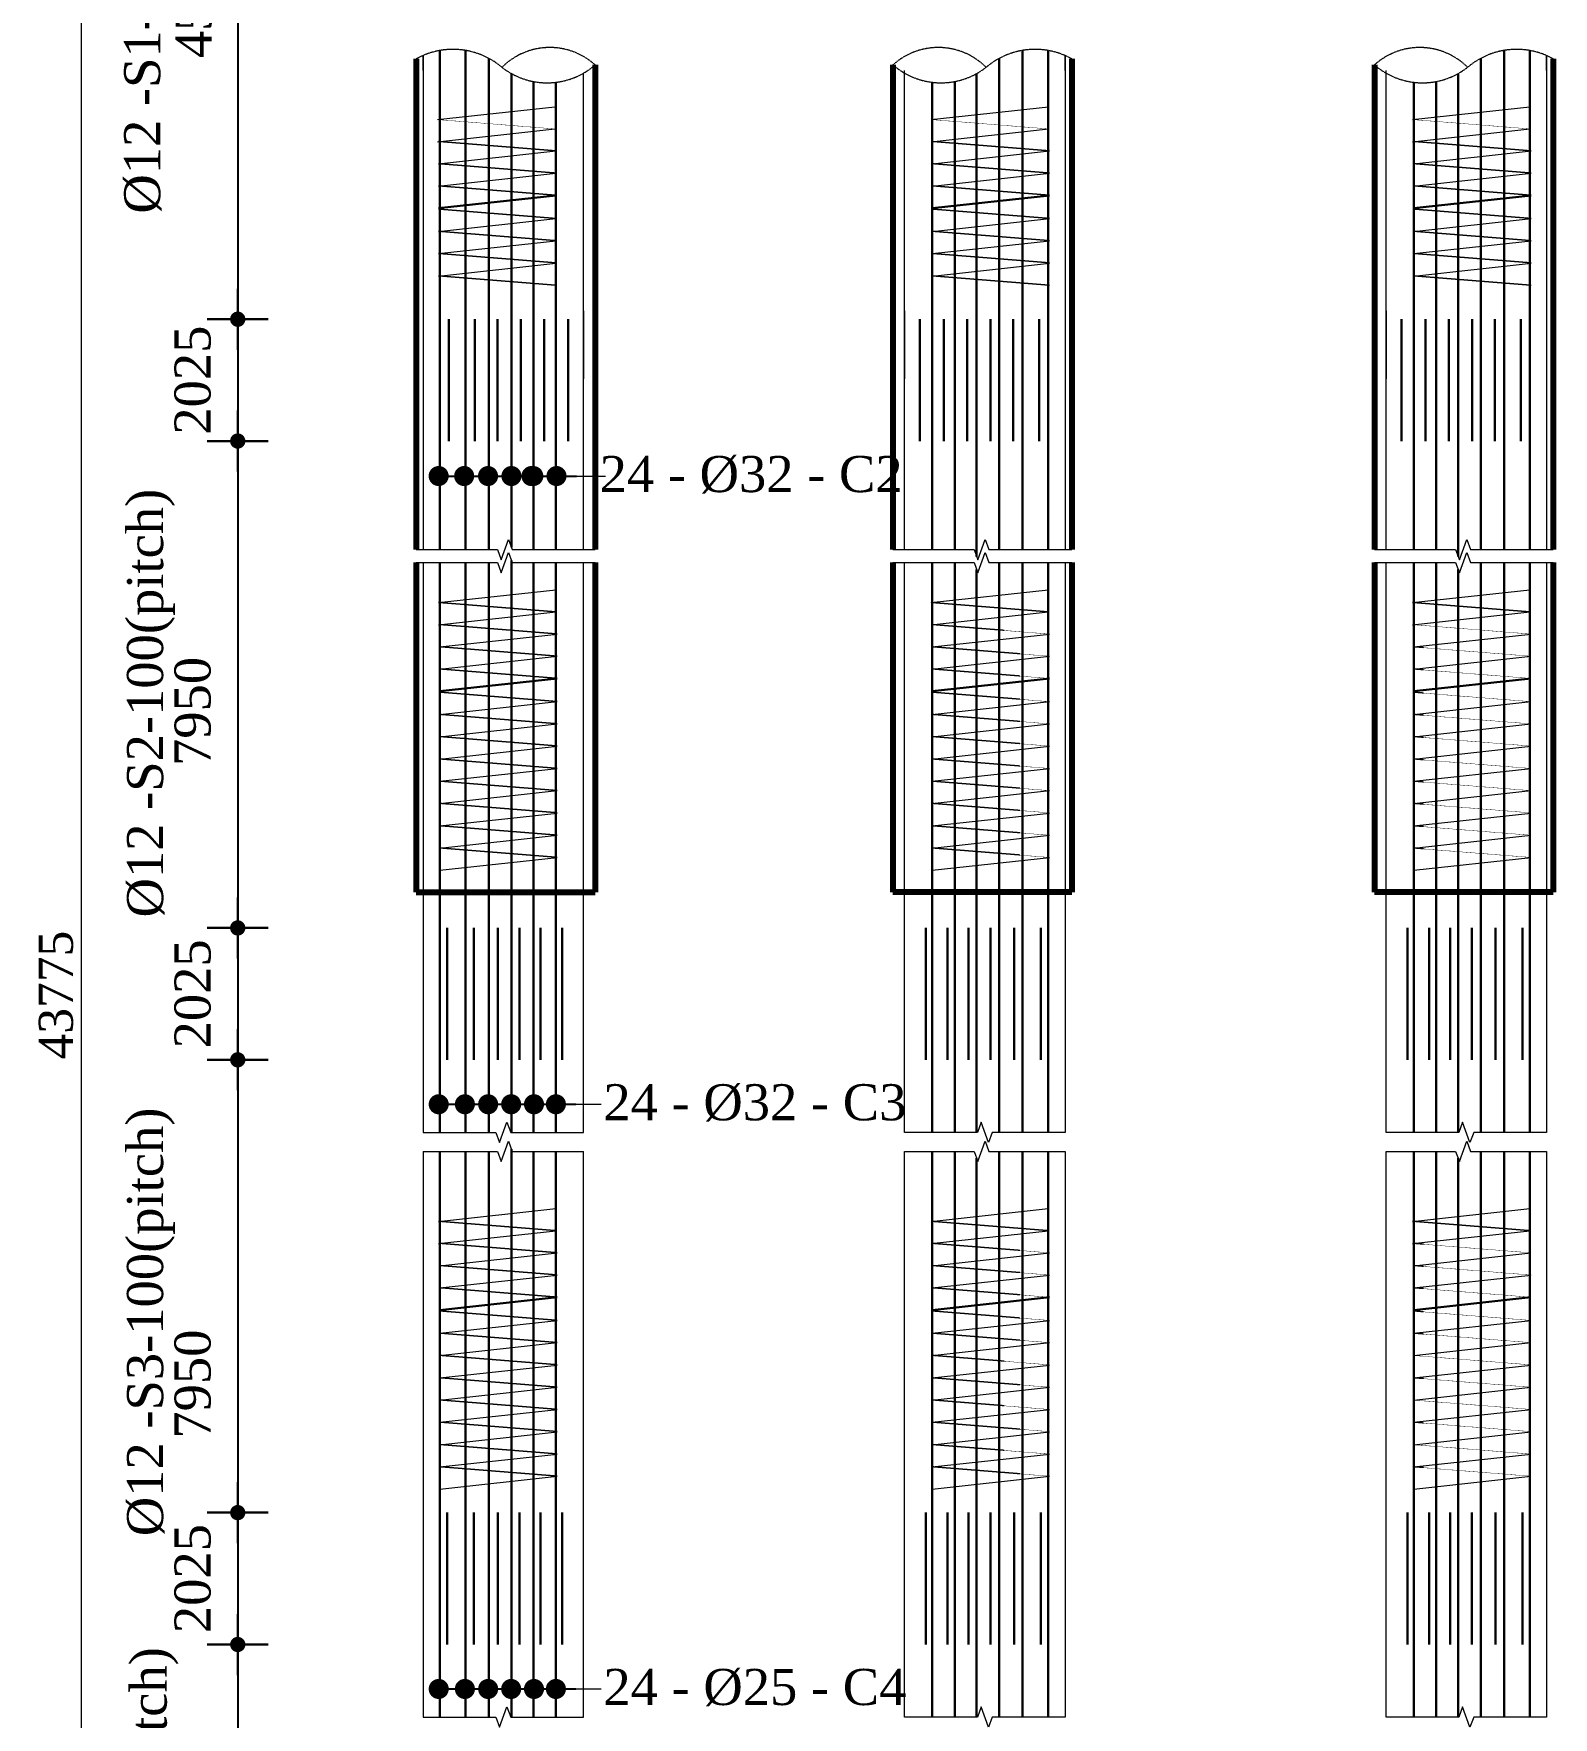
# Model space of a CAD drawing. Header units: millimetres. Extents: x -571543 to 35267, y -84886 to 197746.
# Drawn here: x -565744 to -558169, y 69741 to 78134 of the extents above; entities that cross this region are included whole.
import ezdxf

# ---------------------------------------------------------------- set-up
doc = ezdxf.new("R2010")
doc.units = ezdxf.units.MM
doc.header["$PDMODE"] = 2
doc.linetypes.add('DASHED', pattern=[0.75, 0.5, -0.25])
doc.linetypes.add('DASHEDX2', pattern=[38.1, 25.4, -12.7])
doc.layers.get('Defpoints').update_dxf_attribs({"lineweight": 13})
for name, color, linetype, lineweight in [('Binder', 136, 'Continuous', 15), ('dim', 96, 'Continuous', 25), ('Dimision', 96, 'Continuous', 18), ('hatch', 65, 'Continuous', 15), ('Hatching', 65, 'Continuous', 20), ('Pile', 11, 'Continuous', 15), ('Reinf.', 12, 'Continuous', 30), ('Text', 7, 'Continuous', 15)]:
    doc.layers.add(name, color=color, linetype=linetype, lineweight=lineweight)
doc.styles.get("Standard").update_dxf_attribs({"font": 'times.ttf'})
doc.dimstyles.new('ISO-25', dxfattribs={"dimtxt": 175, "dimasz": 100, "dimexe": 65, "dimexo": 115.625, "dimgap": 40, "dimtad": 1, "dimtoh": 1, "dimdec": 0, "dimtxsty": 'Standard', "dimblk": 'DOT', "dimcen": 300, "dimclrd": 256, "dimclre": 256, "dimclrt": 256, "dimadec": 0, "dimazin": 0, "dimtfac": 1, "dimtdec": 0, "dimtix": 1, "dimtmove": 0, "dimatfit": 3, "dimldrblk": 'DOT', "dimfxl": 75, "dimlwd": -1, "dimarcsym": 0})
doc.dimstyles.new('ISO-70', dxfattribs={"dimscale": 0, "dimtxt": 70, "dimasz": 0.75, "dimexe": 35, "dimexo": 35, "dimgap": 20, "dimtad": 1, "dimdec": 0, "dimlfac": -1, "dimzin": 1, "dimdsep": 46, "dimtxsty": 'Standard', "dimblk": 'DIM', "dimcen": 60, "dimclrd": 256, "dimclre": 256, "dimclrt": 256, "dimadec": 0, "dimazin": 0, "dimtfac": 1, "dimtdec": 0, "dimtix": 1, "dimtofl": 0, "dimtmove": 0, "dimatfit": 3, "dimldrblk": 'DOT', "dimfxl": 35, "dimfxlon": 1, "dimtolj": 1, "dimlwd": -1, "dimarcsym": 0})

# ---------------------------------------------------------------- blocks, each defined once
blk = doc.blocks.new('DIM')
at = {"layer": 'dim'}
for p, q in [((0, -101.4), (0, 101.4)), ((-101.4, 0), (101.4, 0))]:
    blk.add_line(p, q, dxfattribs=at)
at = {"layer": 'dim', "const_width": 25.4}
blk.add_lwpolyline([(-12.7, 0, 1), (12.7, 0, 1)], format="xyb", close=True, dxfattribs=at)
blk = doc.blocks.new('*D243')
at = {"layer": 'Defpoints', "color": 0, "ltscale": 30, "transparency": 16777216}
for p in [(-564574.7, 79901.9), (-564726.8, 76710.9), (-563232.2, 76710.9)]:
    blk.add_point(p, dxfattribs=at)
at = {"layer": 'dim', "lineweight": -2, "ltscale": 30, "transparency": 16777216}
for p, q in [((-564691.8, 79901.9), (-564761.8, 79901.9)), ((-564691.8, 76710.9), (-564761.8, 76710.9))]:
    blk.add_line(p, q, dxfattribs=at)
at = {"layer": 'dim', "ltscale": 30, "transparency": 16777216}
blk.add_line((-564726.8, 79900.4), (-564726.8, 76712.4), dxfattribs=at)
at = {"layer": 'dim', "ltscale": 30, "transparency": 16777216, "xscale": 1.5, "yscale": 1.5, "zscale": 1.5}
for p, rotation in [((-564726.8, 79901.9), 90), ((-564726.8, 76710.9), 270)]:
    blk.add_blockref('DIM', p, dxfattribs=dict(at, rotation=rotation))
at = {"layer": 'dim', "ltscale": 30, "transparency": 16777216, "insert": (-564945.2, 78284), "char_height": 160, "attachment_point": 5, "rotation": 90}
blk.add_mtext('\\A1;{\\H1.125x;4543}', dxfattribs=at)
blk = doc.blocks.new('_Dot')
at = {"color": 0, "linetype": 'ByBlock', "lineweight": -2}
blk.add_line((-0.5, 0), (-1, 0), dxfattribs=at)
at = {"color": 0, "linetype": 'ByBlock', "const_width": 0.5}
blk.add_lwpolyline([(-0.25, 0, 1), (0.25, 0, 1)], format="xyb", close=True, dxfattribs=at)
blk = doc.blocks.new('*D244')
at = {"layer": 'Defpoints', "color": 0, "ltscale": 30, "transparency": 16777216}
for p in [(-563232.2, 76710.9), (-564726.8, 76103.7), (-563205.1, 76103.7)]:
    blk.add_point(p, dxfattribs=at)
at = {"layer": 'dim', "lineweight": -2, "ltscale": 30, "transparency": 16777216}
for p, q in [((-564691.8, 76710.9), (-564761.8, 76710.9)), ((-564691.8, 76103.7), (-564761.8, 76103.7))]:
    blk.add_line(p, q, dxfattribs=at)
at = {"layer": 'dim', "ltscale": 30, "transparency": 16777216}
blk.add_line((-564726.8, 76709.4), (-564726.8, 76105.2), dxfattribs=at)
at = {"layer": 'dim', "ltscale": 30, "transparency": 16777216, "xscale": 1.5, "yscale": 1.5, "zscale": 1.5}
for p, rotation in [((-564726.8, 76710.9), 90), ((-564726.8, 76103.7), 270)]:
    blk.add_blockref('DIM', p, dxfattribs=dict(at, rotation=rotation))
at = {"layer": 'dim', "ltscale": 30, "transparency": 16777216, "insert": (-564950.9, 76407.3), "char_height": 160, "attachment_point": 5, "rotation": 90}
blk.add_mtext('\\A1;{\\H1.125x;2025}', dxfattribs=at)
blk = doc.blocks.new('*D245')
at = {"layer": 'Defpoints', "color": 0, "ltscale": 30, "transparency": 16777216}
for p in [(-564684.4, 76103.7), (-564726.8, 73676.5), (-563205.1, 73676.5)]:
    blk.add_point(p, dxfattribs=at)
at = {"layer": 'dim', "lineweight": -2, "ltscale": 30, "transparency": 16777216}
for p, q in [((-564719.4, 76103.7), (-564761.8, 76103.7)), ((-564691.8, 73676.5), (-564761.8, 73676.5))]:
    blk.add_line(p, q, dxfattribs=at)
at = {"layer": 'dim', "ltscale": 30, "transparency": 16777216}
blk.add_line((-564726.8, 76102.2), (-564726.8, 73678), dxfattribs=at)
at = {"layer": 'dim', "ltscale": 30, "transparency": 16777216, "xscale": 1.5, "yscale": 1.5, "zscale": 1.5}
for p, rotation in [((-564726.8, 76103.7), 90), ((-564726.8, 73676.5), 270)]:
    blk.add_blockref('DIM', p, dxfattribs=dict(at, rotation=rotation))
at = {"layer": 'dim', "ltscale": 30, "transparency": 16777216, "insert": (-564950.9, 74755.8), "char_height": 160, "attachment_point": 5, "rotation": 90}
blk.add_mtext('\\A1;{\\H1.125x;7950}', dxfattribs=at)
blk = doc.blocks.new('*D246')
at = {"layer": 'Defpoints', "color": 0, "ltscale": 30, "transparency": 16777216}
for p in [(-564698.6, 73676.5), (-564726.8, 73019.1), (-563205.1, 73019.1)]:
    blk.add_point(p, dxfattribs=at)
at = {"layer": 'dim', "lineweight": -2, "ltscale": 30, "transparency": 16777216}
for p, q in [((-564726.8, 73676.5), (-564761.8, 73676.5)), ((-564691.8, 73019.1), (-564761.8, 73019.1))]:
    blk.add_line(p, q, dxfattribs=at)
at = {"layer": 'dim', "ltscale": 30, "transparency": 16777216}
blk.add_line((-564726.8, 73675), (-564726.8, 73020.6), dxfattribs=at)
at = {"layer": 'dim', "ltscale": 30, "transparency": 16777216, "xscale": 1.5, "yscale": 1.5, "zscale": 1.5}
for p, rotation in [((-564726.8, 73676.5), 90), ((-564726.8, 73019.1), 270)]:
    blk.add_blockref('DIM', p, dxfattribs=dict(at, rotation=rotation))
at = {"layer": 'dim', "ltscale": 30, "transparency": 16777216, "insert": (-564950.9, 73347.8), "char_height": 160, "attachment_point": 5, "rotation": 90}
blk.add_mtext('\\A1;{\\H1.125x;2025}', dxfattribs=at)
blk = doc.blocks.new('*D255')
at = {"layer": 'Defpoints', "color": 0, "ltscale": 30, "transparency": 16777216}
for p in [(-564701.8, 70104.4), (-564726.8, 67686), (-563205.1, 67686)]:
    blk.add_point(p, dxfattribs=at)
at = {"layer": 'dim', "lineweight": -2, "ltscale": 30, "transparency": 16777216}
for p, q in [((-564726.8, 70104.4), (-564761.8, 70104.4)), ((-564691.8, 67686), (-564761.8, 67686))]:
    blk.add_line(p, q, dxfattribs=at)
at = {"layer": 'dim', "ltscale": 30, "transparency": 16777216}
blk.add_line((-564726.8, 70102.9), (-564726.8, 67687.5), dxfattribs=at)
at = {"layer": 'dim', "ltscale": 30, "transparency": 16777216, "xscale": 1.5, "yscale": 1.5, "zscale": 1.5}
for p, rotation in [((-564726.8, 70104.4), 90), ((-564726.8, 67686), 270)]:
    blk.add_blockref('DIM', p, dxfattribs=dict(at, rotation=rotation))
at = {"layer": 'dim', "ltscale": 30, "transparency": 16777216, "insert": (-564950.9, 68900.9), "char_height": 160, "attachment_point": 5, "rotation": 90}
blk.add_mtext('\\A1;{\\H1.125x;8400}', dxfattribs=at)
blk = doc.blocks.new('*D238')
at = {"layer": 'Defpoints', "color": 0, "ltscale": 30, "transparency": 16777216}
for p in [(-564574.7, 73019.1), (-564726.8, 70761.8), (-564574.7, 70761.8)]:
    blk.add_point(p, dxfattribs=at)
at = {"layer": 'dim', "lineweight": -2, "ltscale": 30, "transparency": 16777216}
for p, q in [((-564691.8, 73019.1), (-564761.8, 73019.1)), ((-564691.8, 70761.8), (-564761.8, 70761.8))]:
    blk.add_line(p, q, dxfattribs=at)
at = {"layer": 'dim', "ltscale": 30, "transparency": 16777216}
blk.add_line((-564726.8, 73017.6), (-564726.8, 70763.3), dxfattribs=at)
at = {"layer": 'dim', "ltscale": 30, "transparency": 16777216, "xscale": 1.5, "yscale": 1.5, "zscale": 1.5}
for p, rotation in [((-564726.8, 73019.1), 90), ((-564726.8, 70761.8), 270)]:
    blk.add_blockref('DIM', p, dxfattribs=dict(at, rotation=rotation))
at = {"layer": 'dim', "ltscale": 30, "transparency": 16777216, "insert": (-564950.9, 71402.6), "char_height": 160, "attachment_point": 5, "rotation": 90}
blk.add_mtext('\\A1;{\\H1.125x;7950}', dxfattribs=at)
blk = doc.blocks.new('*D239')
at = {"layer": 'Defpoints', "color": 0, "ltscale": 30, "transparency": 16777216}
for p in [(-564698.6, 70761.8), (-564726.8, 70104.4), (-563205.1, 70104.4)]:
    blk.add_point(p, dxfattribs=at)
at = {"layer": 'dim', "lineweight": -2, "ltscale": 30, "transparency": 16777216}
for p, q in [((-564726.8, 70761.8), (-564761.8, 70761.8)), ((-564691.8, 70104.4), (-564761.8, 70104.4))]:
    blk.add_line(p, q, dxfattribs=at)
at = {"layer": 'dim', "ltscale": 30, "transparency": 16777216}
blk.add_line((-564726.8, 70760.3), (-564726.8, 70105.9), dxfattribs=at)
at = {"layer": 'dim', "ltscale": 30, "transparency": 16777216, "xscale": 1.5, "yscale": 1.5, "zscale": 1.5}
for p, rotation in [((-564726.8, 70761.8), 90), ((-564726.8, 70104.4), 270)]:
    blk.add_blockref('DIM', p, dxfattribs=dict(at, rotation=rotation))
at = {"layer": 'dim', "ltscale": 30, "transparency": 16777216, "insert": (-564950.9, 70433.1), "char_height": 160, "attachment_point": 5, "rotation": 90}
blk.add_mtext('\\A1;{\\H1.125x;2025}', dxfattribs=at)
blk = doc.blocks.new('*D232')
at = {"layer": 'Defpoints', "color": 0, "ltscale": 3, "transparency": 16777216}
for p in [(-565505.6, 82203.5), (-564911.4, 82203.5), (-564574.7, 64480.1)]:
    blk.add_point(p, dxfattribs=at)
at = {"layer": 'Dimision', "lineweight": -2, "ltscale": 3, "transparency": 16777216}
for p, q in [((-565305.6, 82203.5), (-565705.6, 82203.5)), ((-565305.6, 64480.1), (-565705.6, 64480.1))]:
    blk.add_line(p, q, dxfattribs=at)
at = {"layer": 'Dimision', "ltscale": 3, "transparency": 16777216}
blk.add_line((-565505.6, 64580.1), (-565505.6, 82103.5), dxfattribs=at)
at = {"layer": 'Dimision', "ltscale": 3, "transparency": 16777216, "xscale": 100, "yscale": 100, "zscale": 100}
for p, rotation in [((-565505.6, 82203.5), 90), ((-565505.6, 64480.1), 270)]:
    blk.add_blockref('_Dot', p, dxfattribs=dict(at, rotation=rotation))
at = {"layer": 'Dimision', "ltscale": 3, "transparency": 16777216, "insert": (-565632.3, 73341.8), "char_height": 170, "attachment_point": 5, "rotation": 90}
blk.add_mtext('43775', dxfattribs=at)

msp = doc.modelspace()

# ---------------------------------------------------------------- linework, layer by layer
at = {"layer": 'Binder', "ltscale": 5}
for p, q in [((-563731.4, 77706.3), (-563146.8, 77770.4)), ((-561270.5, 77706.3), (-560685.9, 77770.4)), ((-558870.5, 77706.3), (-558285.9, 77770.4)), ((-563731.4, 77595.7), (-563146.8, 77659.7)), ((-561270.5, 77595.7), (-560685.9, 77659.7)), ((-558870.5, 77595.7), (-558285.9, 77659.7)), ((-563725.5, 77485.6), (-563140.9, 77549.7)), ((-561264.6, 77485.6), (-560680, 77549.7)), ((-558864.6, 77485.6), (-558280, 77549.7)), ((-563725.5, 77375), (-563140.9, 77439)), ((-561264.6, 77375), (-560680, 77439)), ((-558864.6, 77375), (-558280, 77439)), ((-563725.5, 77264.3), (-563140.9, 77328.4)), ((-561264.6, 77264.3), (-560680, 77328.4)), ((-558864.6, 77264.3), (-558280, 77328.4)), ((-563725.5, 77148.6), (-563140.9, 77212.6)), ((-561264.6, 77148.6), (-560680, 77212.6)), ((-558864.6, 77148.6), (-558280, 77212.6)), ((-563725.5, 77037.9), (-563140.9, 77102)), ((-561264.6, 77037.9), (-560680, 77102)), ((-558864.6, 77037.9), (-558280, 77102)), ((-563725.5, 76926.3), (-563140.9, 76990.3)), ((-561264.6, 76926.3), (-560680, 76990.3)), ((-558864.6, 76926.3), (-558280, 76990.3)), ((-563725.5, 75298.2), (-563140.9, 75362.2)), ((-561271.2, 75298.2), (-560686.6, 75362.2)), ((-558871.2, 75298.2), (-558286.6, 75362.2)), ((-563725.5, 75187.5), (-563140.9, 75251.5)), ((-561271.2, 75187.5), (-560686.6, 75251.5)), ((-558871.2, 75187.5), (-558286.6, 75251.5)), ((-563719.6, 75077.5), (-563135, 75141.5)), ((-561265.3, 75077.5), (-560680.7, 75141.5)), ((-558865.3, 75077.5), (-558280.7, 75141.5)), ((-563719.6, 74966.8), (-563135, 75030.9)), ((-561265.3, 74966.8), (-560680.7, 75030.9)), ((-558865.3, 74966.8), (-558280.7, 75030.9)), ((-563719.6, 74856.2), (-563135, 74920.2)), ((-561265.3, 74856.2), (-560680.7, 74920.2)), ((-558865.3, 74856.2), (-558280.7, 74920.2)), ((-563719.6, 74740.4), (-563135, 74804.5)), ((-561265.3, 74740.4), (-560680.7, 74804.5)), ((-558865.3, 74740.4), (-558280.7, 74804.5)), ((-563719.6, 74629.8), (-563135, 74693.8)), ((-561265.3, 74629.8), (-560680.7, 74693.8)), ((-558865.3, 74629.8), (-558280.7, 74693.8)), ((-563719.6, 74518.1), (-563135, 74582.2)), ((-561265.3, 74518.1), (-560680.7, 74582.2)), ((-558865.3, 74518.1), (-558280.7, 74582.2)), ((-563719.6, 74407.5), (-563135, 74471.5)), ((-561265.3, 74407.5), (-560680.7, 74471.5)), ((-558865.3, 74407.5), (-558280.7, 74471.5)), ((-563719.6, 74296.8), (-563135, 74360.9)), ((-561265.3, 74296.8), (-560680.7, 74360.9)), ((-558865.3, 74296.8), (-558280.7, 74360.9)), ((-563719.6, 74185.2), (-563135, 74249.2)), ((-561265.3, 74185.2), (-560680.7, 74249.2)), ((-558865.3, 74185.2), (-558280.7, 74249.2)), ((-563719.6, 74074.5), (-563135, 74138.6)), ((-561265.3, 74074.5), (-560680.7, 74138.6)), ((-558865.3, 74074.5), (-558280.7, 74138.6)), ((-563719.6, 73963.9), (-563135, 74027.9)), ((-561265.3, 73963.9), (-560680.7, 74027.9)), ((-558865.3, 73963.9), (-558280.7, 74027.9)), ((-563725.5, 72213.6), (-563140.9, 72277.6)), ((-561271.2, 72213.6), (-560686.6, 72277.6)), ((-558871.2, 72213.6), (-558286.6, 72277.6)), ((-563725.5, 72102.9), (-563140.9, 72166.9)), ((-561271.2, 72102.9), (-560686.6, 72166.9)), ((-558871.2, 72102.9), (-558286.6, 72166.9)), ((-563719.6, 71992.9), (-563135, 72056.9)), ((-561265.3, 71992.9), (-560680.7, 72056.9)), ((-558865.3, 71992.9), (-558280.7, 72056.9)), ((-563719.6, 71882.2), (-563135, 71946.3)), ((-561265.3, 71882.2), (-560680.7, 71946.3)), ((-558865.3, 71882.2), (-558280.7, 71946.3)), ((-563719.6, 71771.6), (-563135, 71835.6)), ((-561265.3, 71771.6), (-560680.7, 71835.6)), ((-558865.3, 71771.6), (-558280.7, 71835.6)), ((-563719.6, 71655.8), (-563135, 71719.9)), ((-561265.3, 71655.8), (-560680.7, 71719.9)), ((-558865.3, 71655.8), (-558280.7, 71719.9)), ((-563719.6, 71545.2), (-563135, 71609.2)), ((-561265.3, 71545.2), (-560680.7, 71609.2)), ((-558865.3, 71545.2), (-558280.7, 71609.2)), ((-563719.6, 71433.5), (-563135, 71497.6)), ((-561265.3, 71433.5), (-560680.7, 71497.6)), ((-558865.3, 71433.5), (-558280.7, 71497.6)), ((-563719.6, 71322.9), (-563135, 71386.9)), ((-561265.3, 71322.9), (-560680.7, 71386.9)), ((-558865.3, 71322.9), (-558280.7, 71386.9)), ((-563719.6, 71212.2), (-563135, 71276.2)), ((-561265.3, 71212.2), (-560680.7, 71276.2)), ((-558865.3, 71212.2), (-558280.7, 71276.2)), ((-563719.6, 71100.6), (-563135, 71164.6)), ((-561265.3, 71100.6), (-560680.7, 71164.6)), ((-558865.3, 71100.6), (-558280.7, 71164.6)), ((-563719.6, 70989.9), (-563135, 71053.9)), ((-561265.3, 70989.9), (-560680.7, 71053.9)), ((-558865.3, 70989.9), (-558280.7, 71053.9)), ((-563719.6, 70879.2), (-563135, 70943.3)), ((-561265.3, 70879.2), (-560680.7, 70943.3)), ((-558865.3, 70879.2), (-558280.7, 70943.3))]:
    msp.add_line(p, q, dxfattribs=at)
at = {"layer": 'Binder', "linetype": 'DASHEDX2', "ltscale": 0.007}
for p, q in [((-563146.8, 77659.7), (-563731.4, 77706.3)), ((-560685.9, 77659.7), (-561270.5, 77706.3)), ((-558285.9, 77659.7), (-558870.5, 77706.3)), ((-563140.9, 77549.7), (-563725.5, 77596.3)), ((-560680, 77549.7), (-561264.6, 77596.3)), ((-558280, 77549.7), (-558864.6, 77596.3)), ((-563140.9, 77439), (-563725.5, 77485.6)), ((-560680, 77439), (-561264.6, 77485.6)), ((-558280, 77439), (-558864.6, 77485.6)), ((-563140.9, 77328.4), (-563725.5, 77375)), ((-560680, 77328.4), (-561264.6, 77375)), ((-558280, 77328.4), (-558864.6, 77375)), ((-563140.9, 77212.6), (-563725.5, 77259.2)), ((-560680, 77212.6), (-561264.6, 77259.2)), ((-558280, 77212.6), (-558864.6, 77259.2)), ((-563140.9, 77102), (-563725.5, 77148.6)), ((-560680, 77102), (-561264.6, 77148.6)), ((-558280, 77102), (-558864.6, 77148.6)), ((-563140.9, 76991.3), (-563725.5, 77037.9)), ((-560680, 76991.3), (-561264.6, 77037.9)), ((-558280, 76991.3), (-558864.6, 77037.9)), ((-563140.9, 76879.7), (-563725.5, 76926.3)), ((-560680, 76879.7), (-561264.6, 76926.3)), ((-558280, 76879.7), (-558864.6, 76926.3)), ((-563140.9, 75251.5), (-563725.5, 75298.2)), ((-560686.6, 75251.5), (-561271.2, 75298.2)), ((-558286.6, 75251.5), (-558871.2, 75298.2)), ((-563135, 75141.5), (-563719.6, 75188.2)), ((-560680.7, 75141.5), (-561265.3, 75188.2)), ((-558280.7, 75141.5), (-558865.3, 75188.2)), ((-563135, 75030.9), (-563719.6, 75077.5)), ((-560680.7, 75030.9), (-561265.3, 75077.5)), ((-558280.7, 75030.9), (-558865.3, 75077.5)), ((-563135, 74920.2), (-563719.6, 74966.8)), ((-560680.7, 74920.2), (-561265.3, 74966.8)), ((-558280.7, 74920.2), (-558865.3, 74966.8)), ((-563135, 74804.5), (-563719.6, 74851.1)), ((-560680.7, 74804.5), (-561265.3, 74851.1)), ((-558280.7, 74804.5), (-558865.3, 74851.1)), ((-563135, 74693.8), (-563719.6, 74740.4)), ((-560680.7, 74693.8), (-561265.3, 74740.4)), ((-558280.7, 74693.8), (-558865.3, 74740.4)), ((-563135, 74583.2), (-563719.6, 74629.8)), ((-560680.7, 74583.2), (-561265.3, 74629.8)), ((-558280.7, 74583.2), (-558865.3, 74629.8)), ((-563135, 74471.5), (-563719.6, 74518.1)), ((-560680.7, 74471.5), (-561265.3, 74518.1)), ((-558280.7, 74471.5), (-558865.3, 74518.1)), ((-563135, 74360.9), (-563719.6, 74407.5)), ((-560680.7, 74360.9), (-561265.3, 74407.5)), ((-558280.7, 74360.9), (-558865.3, 74407.5)), ((-563135, 74250.2), (-563719.6, 74296.8)), ((-560680.7, 74250.2), (-561265.3, 74296.8)), ((-558280.7, 74250.2), (-558865.3, 74296.8)), ((-563135, 74138.6), (-563719.6, 74185.2)), ((-560680.7, 74138.6), (-561265.3, 74185.2)), ((-558280.7, 74138.6), (-558865.3, 74185.2)), ((-563135, 74027.9), (-563719.6, 74074.5)), ((-560680.7, 74027.9), (-561265.3, 74074.5)), ((-558280.7, 74027.9), (-558865.3, 74074.5)), ((-563140.9, 72166.9), (-563725.5, 72213.6)), ((-560686.6, 72166.9), (-561271.2, 72213.6)), ((-558286.6, 72166.9), (-558871.2, 72213.6)), ((-563135, 72056.9), (-563719.6, 72103.5)), ((-560680.7, 72056.9), (-561265.3, 72103.5)), ((-558280.7, 72056.9), (-558865.3, 72103.5)), ((-563135, 71946.3), (-563719.6, 71992.9)), ((-560680.7, 71946.3), (-561265.3, 71992.9)), ((-558280.7, 71946.3), (-558865.3, 71992.9)), ((-563135, 71835.6), (-563719.6, 71882.2)), ((-560680.7, 71835.6), (-561265.3, 71882.2)), ((-558280.7, 71835.6), (-558865.3, 71882.2)), ((-563135, 71719.9), (-563719.6, 71766.5)), ((-560680.7, 71719.9), (-561265.3, 71766.5)), ((-558280.7, 71719.9), (-558865.3, 71766.5)), ((-563135, 71609.2), (-563719.6, 71655.8)), ((-560680.7, 71609.2), (-561265.3, 71655.8)), ((-558280.7, 71609.2), (-558865.3, 71655.8)), ((-563135, 71498.5), (-563719.6, 71545.2)), ((-560680.7, 71498.5), (-561265.3, 71545.2)), ((-558280.7, 71498.5), (-558865.3, 71545.2)), ((-563135, 71386.9), (-563719.6, 71433.5)), ((-560680.7, 71386.9), (-561265.3, 71433.5)), ((-558280.7, 71386.9), (-558865.3, 71433.5)), ((-563135, 71276.2), (-563719.6, 71322.9)), ((-560680.7, 71276.2), (-561265.3, 71322.9)), ((-558280.7, 71276.2), (-558865.3, 71322.9)), ((-563135, 71165.6), (-563719.6, 71212.2)), ((-560680.7, 71165.6), (-561265.3, 71212.2)), ((-558280.7, 71165.6), (-558865.3, 71212.2)), ((-563135, 71053.9), (-563719.6, 71100.6)), ((-560680.7, 71053.9), (-561265.3, 71100.6)), ((-558280.7, 71053.9), (-558865.3, 71100.6)), ((-563135, 70943.3), (-563719.6, 70989.9)), ((-560680.7, 70943.3), (-561265.3, 70989.9)), ((-558280.7, 70943.3), (-558865.3, 70989.9))]:
    msp.add_line(p, q, dxfattribs=at)
at = {"layer": 'hatch', "lineweight": 80, "ltscale": 3}
for p, q in [((-563836.9, 78009), (-563836.9, 75562.4)), ((-562945.1, 77978.7), (-562945.1, 75562.4)), ((-561461.1, 77978.7), (-561461.1, 75562.4)), ((-560569.4, 78009), (-560569.4, 75562.4)), ((-559061.1, 77978.7), (-559061.1, 75562.4)), ((-558169.4, 78009), (-558169.4, 75562.4)), ((-563836.9, 75497.4), (-563836.9, 73855.3)), ((-562945.1, 75497.4), (-562945.1, 73855.3)), ((-561461.1, 75497.4), (-561461.1, 73855.3)), ((-560569.4, 75497.4), (-560569.4, 73855.3)), ((-559061.1, 75497.4), (-559061.1, 73855.3)), ((-558169.4, 75497.4), (-558169.4, 73855.3)), ((-563836.9, 73855.3), (-562945.1, 73855.3)), ((-560569.4, 73855.3), (-561461.1, 73855.3)), ((-558169.4, 73855.3), (-559061.1, 73855.3))]:
    msp.add_line(p, q, dxfattribs=at)
at = {"layer": 'Hatching', "ltscale": 3}
for p, q in [((-561403.1, 77937.6), (-561403.1, 77950.5)), ((-559003.1, 77937.6), (-559003.1, 77950.5)), ((-563003.1, 76752.3), (-563003.1, 76414.4)), ((-561403.1, 76752.3), (-561403.1, 76414.4)), ((-559003.1, 76752.3), (-559003.1, 76414.4))]:
    msp.add_line(p, q, dxfattribs=at)
for points in [[(-563803.1, 78025.5), (-563803.1, 75562.4)], [(-563803.1, 77950.5), (-563803.1, 78023.8)], [(-560603.1, 78025.5), (-560603.1, 75562.4)], [(-560603.1, 77950.5), (-560603.1, 78023.8)], [(-558203.1, 78025.5), (-558203.1, 75562.4)], [(-558203.1, 77950.5), (-558203.1, 78023.8)], [(-563003.1, 75562.4), (-563003.1, 77937.6)], [(-561403.1, 75562.4), (-561403.1, 77937.6)], [(-559003.1, 75562.4), (-559003.1, 77937.6)], [(-563836.9, 75562.4), (-563432, 75562.4), (-563413.5, 75511.7), (-563376.6, 75613.1), (-563358.2, 75562.4), (-562945.1, 75562.4)], [(-563836.9, 75497.4), (-563432, 75497.4), (-563413.5, 75446.7), (-563376.6, 75548.1), (-563358.2, 75497.4), (-562945.1, 75497.4)], [(-561461.1, 75562.4), (-561056.2, 75562.4), (-561037.8, 75511.7), (-561000.9, 75613.1), (-560982.5, 75562.4), (-560569.4, 75562.4)], [(-561461.1, 75497.4), (-561056.2, 75497.4), (-561037.8, 75446.7), (-561000.9, 75548.1), (-560982.5, 75497.4), (-560569.4, 75497.4)], [(-559061.1, 75562.4), (-558656.2, 75562.4), (-558637.8, 75511.7), (-558600.9, 75613.1), (-558582.5, 75562.4), (-558169.4, 75562.4)], [(-559061.1, 75497.4), (-558656.2, 75497.4), (-558637.8, 75446.7), (-558600.9, 75548.1), (-558582.5, 75497.4), (-558169.4, 75497.4)], [(-563803.1, 75497.4), (-563803.1, 73855.3)], [(-563003.1, 73855.3), (-563003.1, 75497.4)], [(-561403.1, 73855.3), (-561403.1, 75497.4)], [(-560603.1, 75497.4), (-560603.1, 73855.3)], [(-559003.1, 73855.3), (-559003.1, 75497.4)], [(-558203.1, 75497.4), (-558203.1, 73855.3)], [(-563803.1, 73855.3), (-563803.1, 72657.5)], [(-563003.1, 72657.5), (-563003.1, 73855.3)], [(-561403.1, 72657.5), (-561403.1, 73855.3)], [(-560603.1, 73855.3), (-560603.1, 72657.5)], [(-559003.1, 72657.5), (-559003.1, 73855.3)], [(-558203.1, 73855.3), (-558203.1, 72657.5)], [(-563803.1, 72657.5), (-563440, 72657.5), (-563421.5, 72606.9), (-563384.7, 72708.2), (-563366.2, 72657.5), (-563003.1, 72657.5)], [(-560603.1, 72657.5), (-560966.2, 72657.5), (-560984.7, 72606.9), (-561021.5, 72708.2), (-561040, 72657.5), (-561403.1, 72657.5)], [(-558203.1, 72657.5), (-558566.2, 72657.5), (-558584.7, 72606.9), (-558621.5, 72708.2), (-558640, 72657.5), (-559003.1, 72657.5)], [(-563803.1, 72562.8), (-563432, 72562.8), (-563413.5, 72512.1), (-563376.6, 72613.5), (-563358.2, 72562.8), (-563003.1, 72562.8)], [(-561403.1, 72562.8), (-561056.2, 72562.8), (-561037.8, 72512.1), (-561000.9, 72613.5), (-560982.5, 72562.8), (-560603.1, 72562.8)], [(-559003.1, 72562.8), (-558656.2, 72562.8), (-558637.8, 72512.1), (-558600.9, 72613.5), (-558582.5, 72562.8), (-558203.1, 72562.8)], [(-563803.1, 72562.8), (-563803.1, 70770.6)], [(-563003.1, 70770.6), (-563003.1, 72562.8)], [(-561403.1, 70770.6), (-561403.1, 72562.8)], [(-560603.1, 72562.8), (-560603.1, 70770.6)], [(-559003.1, 70770.6), (-559003.1, 72562.8)], [(-558203.1, 72562.8), (-558203.1, 70770.6)], [(-563803.1, 70770.6), (-563803.1, 69742.8)], [(-563003.1, 69742.8), (-563003.1, 70770.6)], [(-561403.1, 69742.8), (-561403.1, 70770.6)], [(-560603.1, 70770.6), (-560603.1, 69742.8)], [(-559003.1, 69742.8), (-559003.1, 70770.6)], [(-558203.1, 70770.6), (-558203.1, 69742.8)], [(-563803.1, 69742.8), (-563440, 69742.8), (-563421.5, 69692.2), (-563384.7, 69793.5), (-563366.2, 69742.8), (-563003.1, 69742.8)], [(-560603.1, 69742.8), (-560966.2, 69742.8), (-560984.7, 69692.2), (-561021.5, 69793.5), (-561040, 69742.8), (-561403.1, 69742.8)], [(-558203.1, 69742.8), (-558566.2, 69742.8), (-558584.7, 69692.2), (-558621.5, 69793.5), (-558640, 69742.8), (-559003.1, 69742.8)]]:
    msp.add_lwpolyline(points, dxfattribs=at)
at = {"layer": 'Pile', "linetype": 'DASHED', "ltscale": 5}
for points in [[(-563836.9, 78009, -0.310821), (-563409.7, 77966.7, 0.357467), (-562945.1, 77978.7, 0.398076), (-563409.7, 77966.7)], [(-560569.4, 78009, 0.310821), (-560996.5, 77966.7, -0.357467), (-561461.1, 77978.7, -0.398076), (-560996.5, 77966.7)], [(-558169.4, 78009, 0.310821), (-558596.5, 77966.7, -0.357467), (-559061.1, 77978.7, -0.398076), (-558596.5, 77966.7)]]:
    msp.add_lwpolyline(points, format="xyb", dxfattribs=at)
at = {"layer": 'Reinf.', "ltscale": 5}
for p, q in [((-563474.9, 75562.4), (-563474.9, 78011)), ((-560931.3, 75562.4), (-560931.3, 78011)), ((-558531.3, 75562.4), (-558531.3, 78011)), ((-563362.4, 75573.9), (-563362.4, 77935.4)), ((-561043.8, 75528.3), (-561043.8, 77935.4)), ((-558643.8, 75528.3), (-558643.8, 77935.4)), ((-563725.5, 77264.3), (-563140.9, 77328.4)), ((-561264.6, 77264.3), (-560680, 77328.4)), ((-558864.6, 77264.3), (-558280, 77328.4)), ((-563674.3, 76103.7), (-563674.3, 76710.9)), ((-563544.7, 76103.7), (-563544.7, 76710.9)), ((-563431.7, 76103.7), (-563431.7, 76710.9)), ((-563315.5, 76103.7), (-563315.5, 76710.9)), ((-563199.2, 76103.7), (-563199.2, 76710.9)), ((-563079.6, 76103.7), (-563079.6, 76710.9)), ((-561326.6, 76103.7), (-561326.6, 76710.9)), ((-561207, 76103.7), (-561207, 76710.9)), ((-561090.7, 76103.7), (-561090.7, 76710.9)), ((-560974.5, 76103.7), (-560974.5, 76710.9)), ((-560861.5, 76103.7), (-560861.5, 76710.9)), ((-560731.9, 76103.7), (-560731.9, 76710.9)), ((-558926.6, 76103.7), (-558926.6, 76710.9)), ((-558807, 76103.7), (-558807, 76710.9)), ((-558690.7, 76103.7), (-558690.7, 76710.9)), ((-558574.5, 76103.7), (-558574.5, 76710.9)), ((-558461.5, 76103.7), (-558461.5, 76710.9)), ((-558331.9, 76103.7), (-558331.9, 76710.9)), ((-563474.9, 73855.3), (-563474.9, 75497.4)), ((-563362.4, 73855.3), (-563362.4, 75508.9)), ((-561043.8, 73855.3), (-561043.8, 75463.3)), ((-560931.3, 73855.3), (-560931.3, 75497.4)), ((-558643.8, 73855.3), (-558643.8, 75463.3)), ((-558531.3, 73855.3), (-558531.3, 75497.4)), ((-563719.6, 74856.2), (-563135, 74920.2)), ((-561265.3, 74856.2), (-560680.7, 74920.2)), ((-558865.3, 74856.2), (-558280.7, 74920.2)), ((-563474.9, 72657.5), (-563474.9, 73855.3)), ((-563362.4, 72657.5), (-563362.4, 73855.3)), ((-563362.4, 73654.1), (-563362.4, 73855.3)), ((-561043.8, 72657.5), (-561043.8, 73855.3)), ((-561043.8, 73654.1), (-561043.8, 73855.3)), ((-560931.3, 72657.5), (-560931.3, 73855.3)), ((-558643.8, 72657.5), (-558643.8, 73855.3)), ((-558643.8, 73654.1), (-558643.8, 73855.3)), ((-558531.3, 72657.5), (-558531.3, 73855.3)), ((-563549.4, 73019.1), (-563549.4, 73676.5)), ((-563430.8, 73019.1), (-563430.8, 73676.5)), ((-563322.3, 73019.1), (-563322.3, 73676.5)), ((-563217.8, 73019.1), (-563217.8, 73676.5)), ((-561188.5, 73019.1), (-561188.5, 73676.5)), ((-561083.9, 73019.1), (-561083.9, 73676.5)), ((-560975.4, 73019.1), (-560975.4, 73676.5)), ((-560856.9, 73019.1), (-560856.9, 73676.5)), ((-558788.5, 73019.1), (-558788.5, 73676.5)), ((-558683.9, 73019.1), (-558683.9, 73676.5)), ((-558575.4, 73019.1), (-558575.4, 73676.5)), ((-558456.9, 73019.1), (-558456.9, 73676.5)), ((-563474.9, 70770.6), (-563474.9, 72562.8)), ((-563362.4, 70770.6), (-563362.4, 72574.3)), ((-561043.8, 70770.6), (-561043.8, 72528.7)), ((-560931.3, 70770.6), (-560931.3, 72562.8)), ((-558643.8, 70770.6), (-558643.8, 72528.7)), ((-558531.3, 70770.6), (-558531.3, 72562.8)), ((-563719.6, 71771.6), (-563135, 71835.6)), ((-561265.3, 71771.6), (-560680.7, 71835.6)), ((-558865.3, 71771.6), (-558280.7, 71835.6)), ((-563549.4, 70104.4), (-563549.4, 70761.8)), ((-563474.9, 69742.8), (-563474.9, 70770.6)), ((-563430.8, 70104.4), (-563430.8, 70761.8)), ((-563362.4, 69742.8), (-563362.4, 70770.6)), ((-563362.4, 70739.4), (-563362.4, 70770.6)), ((-563322.3, 70104.4), (-563322.3, 70761.8)), ((-563217.8, 70104.4), (-563217.8, 70761.8)), ((-561188.5, 70104.4), (-561188.5, 70761.8)), ((-561083.9, 70104.4), (-561083.9, 70761.8)), ((-561043.8, 69742.8), (-561043.8, 70770.6)), ((-561043.8, 70739.4), (-561043.8, 70770.6)), ((-560975.4, 70104.4), (-560975.4, 70761.8)), ((-560931.3, 69742.8), (-560931.3, 70770.6)), ((-560856.9, 70104.4), (-560856.9, 70761.8)), ((-558788.5, 70104.4), (-558788.5, 70761.8)), ((-558683.9, 70104.4), (-558683.9, 70761.8)), ((-558643.8, 69742.8), (-558643.8, 70770.6)), ((-558643.8, 70739.4), (-558643.8, 70770.6)), ((-558575.4, 70104.4), (-558575.4, 70761.8)), ((-558531.3, 69742.8), (-558531.3, 70770.6)), ((-558456.9, 70104.4), (-558456.9, 70761.8))]:
    msp.add_line(p, q, dxfattribs=at)
for points in [[(-563719.6, 75562.4), (-563719.6, 78050.4)], [(-563591.3, 75562.4), (-563591.3, 78050.8)], [(-560814.9, 75562.4), (-560814.9, 78050.8)], [(-560686.6, 75562.4), (-560686.6, 78050.4)], [(-558414.9, 75562.4), (-558414.9, 78050.8)], [(-558286.6, 75562.4), (-558286.6, 78050.4)], [(-563253.3, 75562.4), (-563253.3, 77896)], [(-563140.9, 75562.4), (-563140.9, 77892.1)], [(-561265.3, 77432), (-561265.3, 77892.1)], [(-561152.9, 75562.4), (-561152.9, 77896)], [(-558865.3, 77432), (-558865.3, 77892.1)], [(-558752.9, 75562.4), (-558752.9, 77896)], [(-561265.3, 75562.4), (-561265.3, 77433.4)], [(-558865.3, 75562.4), (-558865.3, 77433.4)], [(-563140.9, 76103.9), (-563140.9, 76710.9)], [(-561265.3, 76103.9), (-561265.3, 76710.9)], [(-558865.3, 76103.9), (-558865.3, 76710.9)], [(-563719.6, 73855.3), (-563719.6, 75497.4)], [(-563591.3, 73855.3), (-563591.3, 75497.4)], [(-563253.3, 73855.3), (-563253.3, 75497.4)], [(-563140.9, 73855.3), (-563140.9, 75497.4)], [(-561265.3, 73855.3), (-561265.3, 75497.4)], [(-561152.9, 73855.3), (-561152.9, 75497.4)], [(-560814.9, 73855.3), (-560814.9, 75497.4)], [(-560686.6, 73855.3), (-560686.6, 75497.4)], [(-558865.3, 73855.3), (-558865.3, 75497.4)], [(-558752.9, 73855.3), (-558752.9, 75497.4)], [(-558414.9, 73855.3), (-558414.9, 75497.4)], [(-558286.6, 73855.3), (-558286.6, 75497.4)], [(-563719.6, 72657.5), (-563719.6, 73855.3)], [(-563591.3, 72657.5), (-563591.3, 73855.3)], [(-563253.3, 72657.5), (-563253.3, 73855.3)], [(-563140.9, 72657.5), (-563140.9, 73855.3)], [(-561265.3, 72657.5), (-561265.3, 73855.3)], [(-561152.9, 72657.5), (-561152.9, 73855.3)], [(-560814.9, 72657.5), (-560814.9, 73855.3)], [(-560686.6, 72657.5), (-560686.6, 73855.3)], [(-558865.3, 72657.5), (-558865.3, 73855.3)], [(-558752.9, 72657.5), (-558752.9, 73855.3)], [(-558414.9, 72657.5), (-558414.9, 73855.3)], [(-558286.6, 72657.5), (-558286.6, 73855.3)], [(-563682.7, 73019.1), (-563682.7, 73676.5)], [(-563110, 73019.1), (-563110, 73676.5)], [(-561296.2, 73019.1), (-561296.2, 73676.5)], [(-560723.5, 73019.1), (-560723.5, 73676.5)], [(-558896.2, 73019.1), (-558896.2, 73676.5)], [(-558323.5, 73019.1), (-558323.5, 73676.5)], [(-563719.6, 70770.6), (-563719.6, 72562.8)], [(-563591.3, 70770.6), (-563591.3, 72562.8)], [(-563253.3, 70770.6), (-563253.3, 72562.8)], [(-563140.9, 70770.6), (-563140.9, 72562.8)], [(-561265.3, 70770.6), (-561265.3, 72562.8)], [(-561152.9, 70770.6), (-561152.9, 72562.8)], [(-560814.9, 70770.6), (-560814.9, 72562.8)], [(-560686.6, 70770.6), (-560686.6, 72562.8)], [(-558865.3, 70770.6), (-558865.3, 72562.8)], [(-558752.9, 70770.6), (-558752.9, 72562.8)], [(-558414.9, 70770.6), (-558414.9, 72562.8)], [(-558286.6, 70770.6), (-558286.6, 72562.8)], [(-563719.6, 69742.8), (-563719.6, 70770.6)], [(-563682.7, 70104.4), (-563682.7, 70761.8)], [(-563591.3, 69742.8), (-563591.3, 70770.6)], [(-563253.3, 69742.8), (-563253.3, 70770.6)], [(-563140.9, 69742.8), (-563140.9, 70770.6)], [(-563110, 70104.4), (-563110, 70761.8)], [(-561296.2, 70104.4), (-561296.2, 70761.8)], [(-561265.3, 69742.8), (-561265.3, 70770.6)], [(-561152.9, 69742.8), (-561152.9, 70770.6)], [(-560814.9, 69742.8), (-560814.9, 70770.6)], [(-560723.5, 70104.4), (-560723.5, 70761.8)], [(-560686.6, 69742.8), (-560686.6, 70770.6)], [(-558896.2, 70104.4), (-558896.2, 70761.8)], [(-558865.3, 69742.8), (-558865.3, 70770.6)], [(-558752.9, 69742.8), (-558752.9, 70770.6)], [(-558414.9, 69742.8), (-558414.9, 70770.6)], [(-558323.5, 70104.4), (-558323.5, 70761.8)], [(-558286.6, 69742.8), (-558286.6, 70770.6)]]:
    msp.add_lwpolyline(points, dxfattribs=at)

# ---------------------------------------------------------------- texts
at = {"layer": 'dim', "ltscale": 30, "char_height": 180, "attachment_point": 5, "rotation": 90}
for s, insert in [('%%C12 -S1-75 (pitch)', (-565174, 78271.9)), ('%%C12 -S2-100(pitch)', (-565159.5, 74797.3)), ('%%C12 -S3-100(pitch)', (-565159.5, 71712.7)), ('%%C12 -S4-125 (pitch)', (-565141.6, 68989))]:
    msp.add_mtext(s, dxfattribs=dict(at, insert=insert))
at = {"layer": 'Text'}
for s, p in [('24 - %%C32 - C2', (-562922.9, 75849.3)), ('24 - %%C32 - C3', (-562904.1, 72717.6)), ('24 - %%C25 - C4', (-562904.1, 69802.9))]:
    msp.add_text(s, height=180, dxfattribs=at).set_placement(p)

# ---------------------------------------------------------------- dimensions: what is measured, and where the dimension line sits
at = {"layer": 'dim', "ltscale": 30}
for base, p1, p2, text, picture, middle in [((-564726.8, 76710.9), (-564574.7, 79901.9), (-563232.2, 76710.9), '{\\H1.125x;4543}', '*D243', (-564945.2, 78284)), ((-564726.8, 76103.7), (-563232.2, 76710.9), (-563205.1, 76103.7), '{\\H1.125x;2025}', '*D244', (-564950.9, 76407.3)), ((-564726.8, 73676.5), (-564684.4, 76103.7), (-563205.1, 73676.5), '{\\H1.125x;7950}', '*D245', (-564950.9, 74755.8)), ((-564726.8, 73019.1), (-564698.6, 73676.5), (-563205.1, 73019.1), '{\\H1.125x;2025}', '*D246', (-564950.9, 73347.8)), ((-564726.8, 70761.8), (-564574.7, 73019.1), (-564574.7, 70761.8), '{\\H1.125x;7950}', '*D238', (-564950.9, 71402.6)), ((-564726.8, 70104.4), (-564698.6, 70761.8), (-563205.1, 70104.4), '{\\H1.125x;2025}', '*D239', (-564950.9, 70433.1)), ((-564726.8, 67686), (-564701.8, 70104.4), (-563205.1, 67686), '{\\H1.125x;8400}', '*D255', (-564950.9, 68900.9))]:
    dim = msp.add_linear_dim(base=base, p1=p1, p2=p2, angle=90, text=text, dimstyle='ISO-70', override={"dimscale": 1, "dimtxt": 160, "dimasz": 1.5, "dimtmove": 2}, dxfattribs=at)
    dim.commit()
    dim.dimension.update_dxf_attribs({"geometry": picture, "text_midpoint": middle, "dimtype": 160})
at = {"layer": 'Dimision', "ltscale": 3}
dim = msp.add_linear_dim(base=(-565505.6, 82203.5), p1=(-564574.7, 64480.1), p2=(-564911.4, 82203.5), angle=90, text='43775', dimstyle='ISO-25', override={"dimtxt": 170, "dimexe": 200, "dimfxl": 200, "dimfxlon": 1}, dxfattribs=at)
dim.commit()
dim.dimension.update_dxf_attribs({"geometry": '*D232', "text_midpoint": (-565505.6, 73341.8), "dimtype": 160})

# ---------------------------------------------------------------- leaders
at = {"layer": 'Dimision', "ltscale": 5}
for points, override in [([(-563725.3, 75929.2), (-562982.3, 75929.2)], {"dimasz": 100, "dimtad": 0}), ([(-563598.1, 75929.2), (-562956.9, 75929.2)], {"dimtad": 0}), ([(-563479.1, 75929.2), (-562973.7, 75929.2)], {"dimtad": 0}), ([(-563362.5, 75929.2), (-562992.8, 75929.2)], {"dimtad": 0}), ([(-563262.7, 75929.2), (-562893, 75929.2)], {"dimtad": 0}), ([(-563253.5, 75929.2), (-562893, 75929.2)], {"dimtad": 0}), ([(-563138, 75929.2), (-562893, 75929.2)], {"dimtad": 0}), ([(-563138, 75929.2), (-562893, 75929.2)], {"dimtad": 0}), ([(-563725, 72797.5), (-562982, 72797.5)], {"dimasz": 100, "dimtad": 0}), ([(-563594.5, 72797.5), (-562953.3, 72797.5)], {"dimtad": 0}), ([(-563478.7, 72797.5), (-562973.3, 72797.5)], {"dimtad": 0}), ([(-563363.8, 72797.5), (-562994.1, 72797.5)], {"dimtad": 0}), ([(-563250.1, 72797.5), (-562915.7, 72797.5)], {"dimtad": 0}), ([(-563250.1, 72797.5), (-562915.7, 72797.5)], {"dimtad": 0}), ([(-563140.9, 72797.5), (-562915.7, 72797.5)], {"dimtad": 0}), ([(-563725, 69882.8), (-562982, 69882.8)], {"dimasz": 100, "dimtad": 0}), ([(-563594.5, 69882.8), (-562953.3, 69882.8)], {"dimtad": 0}), ([(-563478.7, 69882.8), (-562973.3, 69882.8)], {"dimtad": 0}), ([(-563363.8, 69882.8), (-562994.1, 69882.8)], {"dimtad": 0}), ([(-563250.1, 69882.8), (-562915.7, 69882.8)], {"dimtad": 0}), ([(-563250.1, 69882.8), (-562915.7, 69882.8)], {"dimtad": 0}), ([(-563140.9, 69882.8), (-562915.7, 69882.8)], {"dimtad": 0})]:
    msp.add_leader(points, dimstyle='ISO-25', override=override, dxfattribs=at)

doc.saveas('drawing.dxf')
